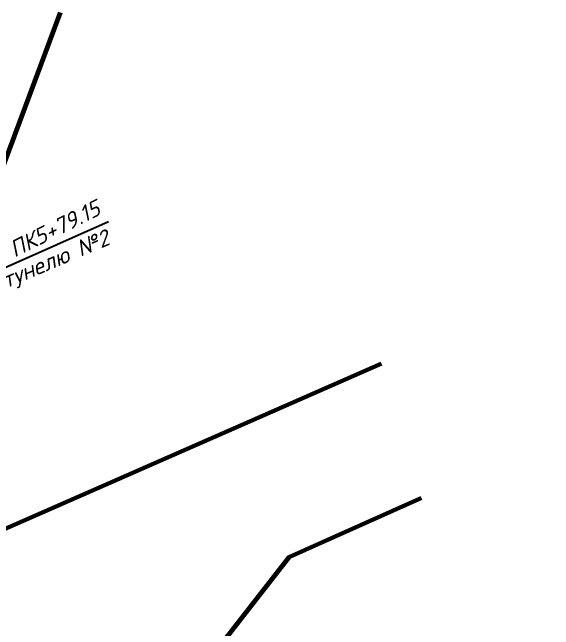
# Model space of a CAD drawing. Header units: metres. Extents: x 34785 to 38791, y 49888 to 55971.
# Drawn here: x 35148.7 to 35265.4, y 51844.7 to 51977.9 of the extents above; entities that cross this region are included whole.
import ezdxf

# ---------------------------------------------------------------- set-up
doc = ezdxf.new("R2010")
doc.units = ezdxf.units.M
doc.layers.add('45 разметка', color=7, linetype='Continuous', lineweight=0)
doc.layers.add('___var1.2_tynel', color=7, linetype='Continuous')
doc.layers.add('___тротуары', color=7, linetype='Continuous')
doc.styles.add('ACAD', font='isocpeui.ttf', dxfattribs={"height": 2.5})

msp = doc.modelspace()

# ---------------------------------------------------------------- linework, layer by layer
at = {"layer": '___var1.2_tynel', "color": 1, "lineweight": 30, "flags": 128}
msp.add_lwpolyline([(35169.452, 51932.743), (35080.278, 51893.055)], dxfattribs=at)
at = {"layer": '___тротуары', "color": 246, "lineweight": 90, "true_color": 0x670f29, "flags": 128}
msp.add_lwpolyline([(35228.23, 51902.064), (35143.197, 51864.746), (35130.397, 51900.913), (35159.104, 51977.934)], dxfattribs=at)
msp.add_lwpolyline([(35265.387, 51593.407), (35246.759, 51585.286, -0.4237115), (35221.265, 51593.536), (35162.622, 51725.524), (35179.146, 51816.317, -0.0816123), (35186.092, 51831.779), (35208.468, 51860.447), (35236.911, 51873.158)], format="xyb", dxfattribs=at)

# ---------------------------------------------------------------- texts
at = {"layer": '45 разметка', "color": 1, "char_height": 3.5, "width": 51.64801, "attachment_point": 5, "style": 'ACAD'}
for s, insert, rotation in [('\\pxql;ПК5+79.15', (35171.497, 51938.094), 26.60338), ('\\pxql;Кінець тунелю №2', (35155.573, 51923.192), 22.9391)]:
    msp.add_mtext(s, dxfattribs=dict(at, insert=insert, rotation=rotation))

doc.saveas('drawing.dxf')
